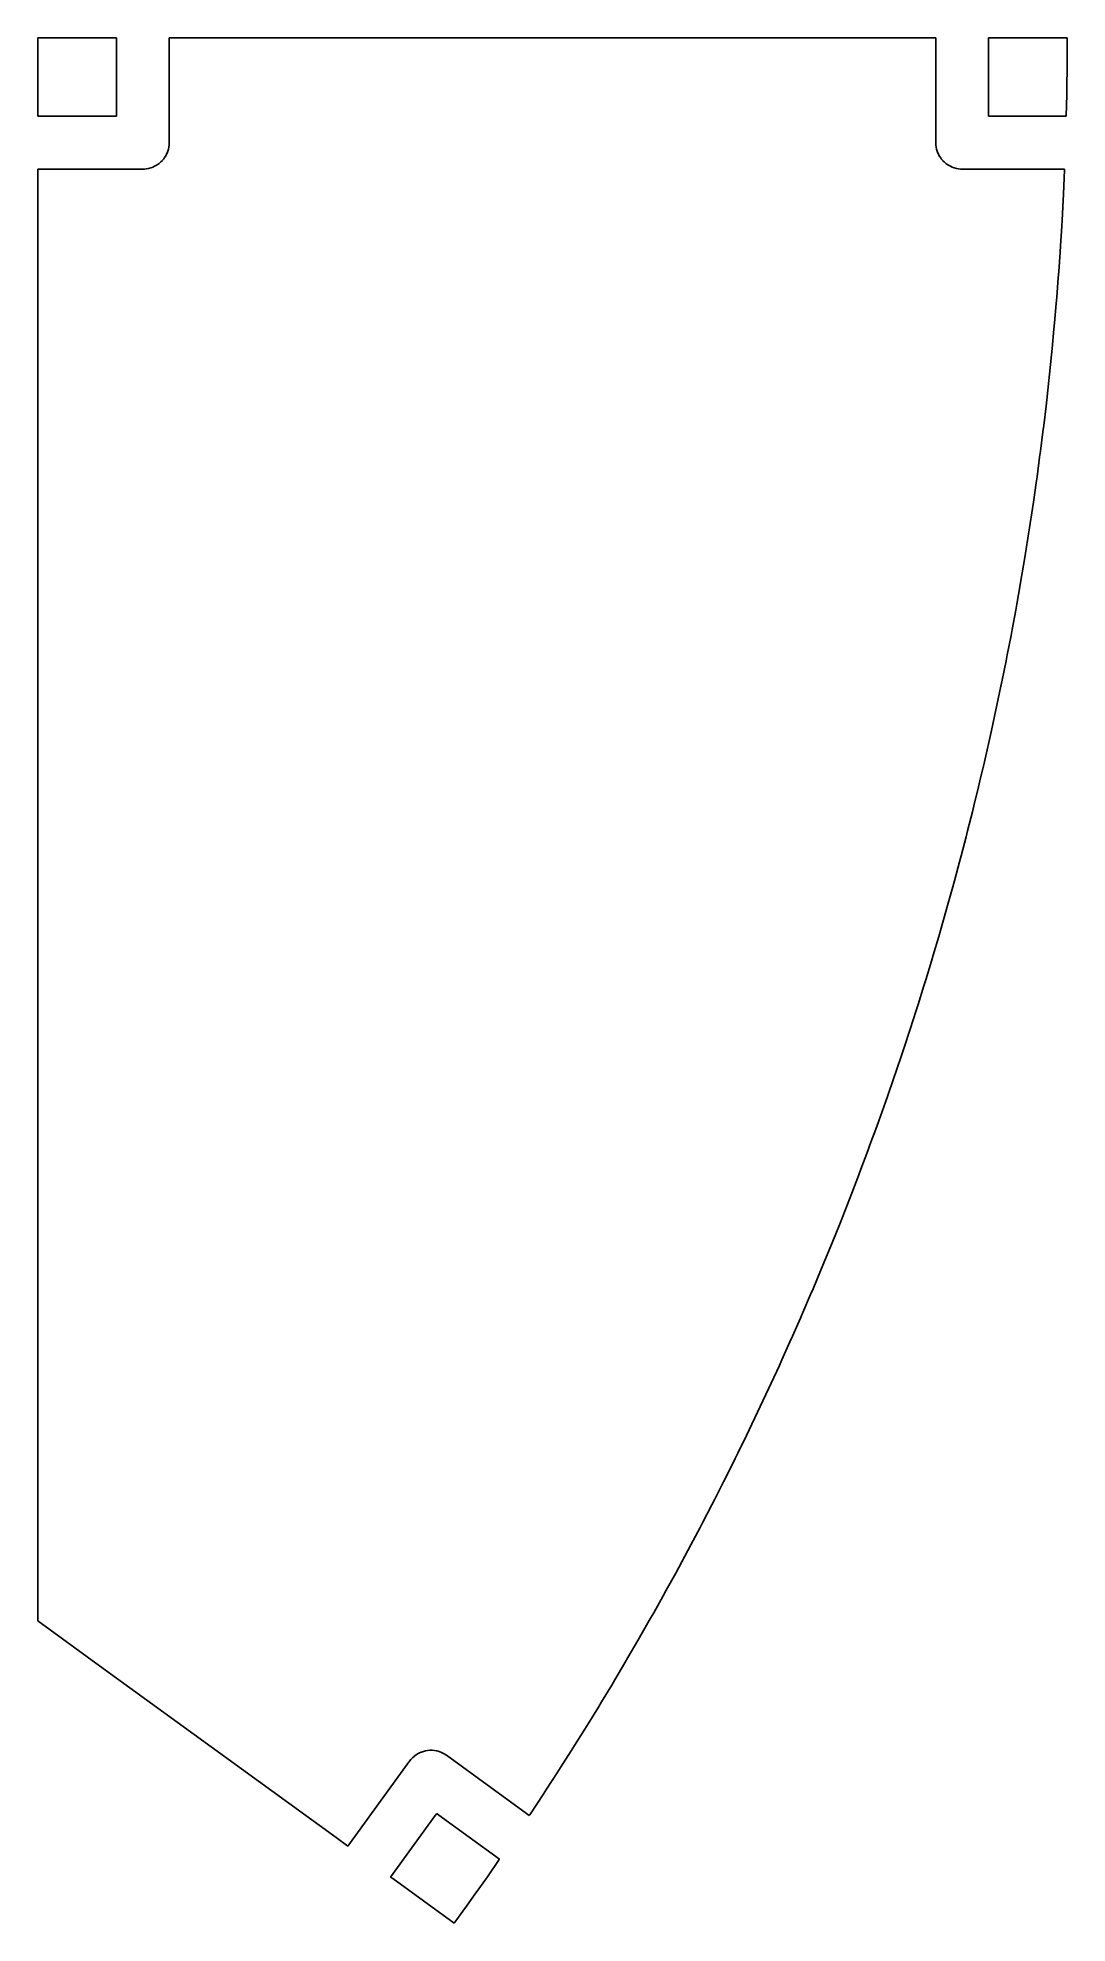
# Model space of a CAD drawing. Header units: millimetres. Extents: x 195 to 390, y 243 to 600.
import ezdxf

# ---------------------------------------------------------------- set-up
doc = ezdxf.new("R2010")
doc.units = ezdxf.units.MM
doc.layers.add('Mesh_cs001', color=7, linetype='CONTINUOUS')

msp = doc.modelspace()

# ---------------------------------------------------------------- linework, layer by layer
at = {"layer": 'Mesh_cs001'}
for p, q in [((195, 585.745, 9.1), (195, 600.148, 9.1)), ((195, 600.148, 9.1), (209.403, 600.148, 9.1)), ((209.403, 600.148, 9.1), (209.9, 600.148, 9.1)), ((209.9, 600.148, 9.1), (209.9, 599.652, 9.1)), ((209.9, 599.652, 9.1), (209.9, 585.248, 9.1)), ((219.9, 580.912, 9.1), (219.9, 600.148, 9.1)), ((219.9, 600.148, 9.1), (222.655, 600.148, 9.1)), ((222.655, 600.148, 9.1), (294.864, 600.148, 9.1)), ((294.864, 600.148, 9.1), (323.818, 600.148, 9.1)), ((323.818, 600.148, 9.1), (362.345, 600.148, 9.1)), ((362.345, 600.148, 9.1), (365.1, 600.148, 9.1)), ((365.1, 600.148, 9.1), (365.1, 580.912, 9.1)), ((375.1, 585.745, 9.1), (375.1, 600.148, 9.1)), ((375.1, 600.148, 9.1), (375.597, 600.148, 9.1)), ((375.597, 600.148, 9.1), (390, 600.148, 9.1)), ((389.991, 597.323, 9.1), (389.987, 596.14, 9.1)), ((390, 600.148, 9.1), (389.991, 597.323, 9.1)), ((389.961, 593.315, 9.1), (389.946, 592.131, 9.1)), ((389.987, 596.14, 9.1), (389.961, 593.315, 9.1)), ((389.946, 592.131, 9.1), (389.903, 589.306, 9.1)), ((389.903, 589.306, 9.1), (389.82, 585.372, 9.1)), ((195, 585.248, 9.1), (195, 585.745, 9.1)), ((209.403, 585.248, 9.1), (195, 585.248, 9.1)), ((209.9, 585.248, 9.1), (209.403, 585.248, 9.1)), ((375.1, 585.248, 9.1), (375.1, 585.745, 9.1)), ((375.591, 585.248, 9.1), (375.1, 585.248, 9.1)), ((389.817, 585.248, 9.1), (375.591, 585.248, 9.1)), ((389.82, 585.372, 9.1), (389.817, 585.248, 9.1)), ((219.632, 578.635, 9.1), (219.744, 579.012, 9.1)), ((219.744, 579.012, 9.1), (219.748, 579.026, 9.1)), ((219.748, 579.026, 9.1), (219.829, 579.411, 9.1)), ((219.829, 579.411, 9.1), (219.832, 579.426, 9.1)), ((219.832, 579.426, 9.1), (219.882, 579.83, 9.1)), ((219.882, 579.83, 9.1), (219.883, 579.842, 9.1)), ((219.883, 579.842, 9.1), (219.9, 580.237, 9.1)), ((219.9, 580.248, 9.1), (219.9, 580.912, 9.1)), ((219.9, 580.237, 9.1), (219.9, 580.248, 9.1)), ((365.1, 580.912, 9.1), (365.1, 580.248, 9.1)), ((365.1, 580.248, 9.1), (365.117, 579.842, 9.1)), ((365.117, 579.842, 9.1), (365.118, 579.83, 9.1)), ((365.118, 579.83, 9.1), (365.168, 579.426, 9.1)), ((365.168, 579.426, 9.1), (365.171, 579.411, 9.1)), ((365.171, 579.411, 9.1), (365.252, 579.026, 9.1)), ((365.252, 579.026, 9.1), (365.256, 579.012, 9.1)), ((365.256, 579.012, 9.1), (365.368, 578.635, 9.1)), ((216.009, 575.373, 9.1), (216.421, 575.486, 9.1)), ((216.421, 575.486, 9.1), (216.434, 575.489, 9.1)), ((216.434, 575.489, 9.1), (216.446, 575.494, 9.1)), ((216.446, 575.494, 9.1), (216.848, 575.643, 9.1)), ((216.848, 575.643, 9.1), (216.86, 575.649, 9.1)), ((216.86, 575.649, 9.1), (217.247, 575.833, 9.1)), ((217.247, 575.833, 9.1), (217.259, 575.84, 9.1)), ((217.259, 575.84, 9.1), (217.629, 576.059, 9.1)), ((217.629, 576.059, 9.1), (217.64, 576.066, 9.1)), ((217.64, 576.066, 9.1), (217.99, 576.318, 9.1)), ((217.99, 576.318, 9.1), (218, 576.326, 9.1)), ((218, 576.326, 9.1), (218.327, 576.608, 9.1)), ((218.327, 576.608, 9.1), (218.338, 576.618, 9.1)), ((218.338, 576.618, 9.1), (218.61, 576.896, 9.1)), ((218.61, 576.896, 9.1), (218.62, 576.908, 9.1)), ((218.62, 576.908, 9.1), (218.869, 577.207, 9.1)), ((218.869, 577.207, 9.1), (218.878, 577.219, 9.1)), ((218.878, 577.219, 9.1), (219.102, 577.539, 9.1)), ((219.102, 577.539, 9.1), (219.11, 577.552, 9.1)), ((219.11, 577.552, 9.1), (219.308, 577.889, 9.1)), ((219.308, 577.889, 9.1), (219.479, 578.241, 9.1)), ((219.479, 578.241, 9.1), (219.485, 578.255, 9.1)), ((219.485, 578.255, 9.1), (219.627, 578.621, 9.1)), ((219.627, 578.621, 9.1), (219.632, 578.635, 9.1)), ((365.368, 578.635, 9.1), (365.373, 578.621, 9.1)), ((365.373, 578.621, 9.1), (365.515, 578.255, 9.1)), ((365.515, 578.255, 9.1), (365.521, 578.241, 9.1)), ((365.521, 578.241, 9.1), (365.692, 577.889, 9.1)), ((365.692, 577.889, 9.1), (365.89, 577.552, 9.1)), ((365.89, 577.552, 9.1), (365.898, 577.539, 9.1)), ((365.898, 577.539, 9.1), (366.122, 577.219, 9.1)), ((366.122, 577.219, 9.1), (366.131, 577.207, 9.1)), ((366.131, 577.207, 9.1), (366.38, 576.908, 9.1)), ((366.38, 576.908, 9.1), (366.39, 576.896, 9.1)), ((366.39, 576.896, 9.1), (366.662, 576.618, 9.1)), ((366.662, 576.618, 9.1), (366.673, 576.608, 9.1)), ((366.673, 576.608, 9.1), (367, 576.326, 9.1)), ((367, 576.326, 9.1), (367.01, 576.318, 9.1)), ((367.01, 576.318, 9.1), (367.36, 576.066, 9.1)), ((367.36, 576.066, 9.1), (367.371, 576.059, 9.1)), ((367.371, 576.059, 9.1), (367.741, 575.84, 9.1)), ((367.741, 575.84, 9.1), (368.14, 575.649, 9.1)), ((368.14, 575.649, 9.1), (368.152, 575.643, 9.1)), ((368.152, 575.643, 9.1), (368.554, 575.494, 9.1)), ((368.554, 575.494, 9.1), (368.579, 575.486, 9.1)), ((368.579, 575.486, 9.1), (368.991, 575.373, 9.1)), ((195, 563.032, 9.1), (195, 575.248, 9.1)), ((195, 575.248, 9.1), (195.663, 575.248, 9.1)), ((195.663, 575.248, 9.1), (214.9, 575.248, 9.1)), ((214.9, 575.248, 9.1), (215.222, 575.259, 9.1)), ((215.222, 575.259, 9.1), (215.235, 575.26, 9.1)), ((215.235, 575.26, 9.1), (215.564, 575.293, 9.1)), ((215.564, 575.293, 9.1), (215.577, 575.294, 9.1)), ((215.577, 575.294, 9.1), (215.997, 575.37, 9.1)), ((215.997, 575.37, 9.1), (216.009, 575.373, 9.1)), ((368.991, 575.373, 9.1), (369.423, 575.294, 9.1)), ((369.423, 575.294, 9.1), (369.765, 575.26, 9.1)), ((369.765, 575.26, 9.1), (370.1, 575.248, 9.1)), ((370.1, 575.248, 9.1), (388.844, 575.248, 9.1)), ((388.844, 575.248, 9.1), (389.49, 575.248, 9.1)), ((389.483, 575.086, 9.1), (389.275, 570.466, 9.1)), ((389.49, 575.248, 9.1), (389.483, 575.086, 9.1)), ((389.213, 569.284, 9.1), (389.017, 565.584, 9.1)), ((389.275, 570.466, 9.1), (389.213, 569.284, 9.1)), ((389.017, 565.584, 9.1), (388.945, 564.403, 9.1)), ((195, 373.124, 9.1), (195, 563.032, 9.1)), ((388.945, 564.403, 9.1), (388.719, 560.705, 9.1)), ((388.638, 559.524, 9.1), (388.382, 555.828, 9.1)), ((388.719, 560.705, 9.1), (388.638, 559.524, 9.1)), ((388.292, 554.648, 9.1), (388.007, 550.954, 9.1)), ((388.382, 555.828, 9.1), (388.292, 554.648, 9.1)), ((388.007, 550.954, 9.1), (387.907, 549.774, 9.1)), ((387.907, 549.774, 9.1), (387.591, 546.083, 9.1)), ((387.482, 544.904, 9.1), (387.137, 541.216, 9.1)), ((387.591, 546.083, 9.1), (387.482, 544.904, 9.1)), ((387.018, 540.038, 9.1), (386.644, 536.352, 9.1)), ((387.137, 541.216, 9.1), (387.018, 540.038, 9.1)), ((386.644, 536.352, 9.1), (386.515, 535.176, 9.1)), ((386.515, 535.176, 9.1), (386.111, 531.493, 9.1)), ((385.973, 530.317, 9.1), (385.54, 526.638, 9.1)), ((386.111, 531.493, 9.1), (385.973, 530.317, 9.1)), ((385.392, 525.463, 9.1), (384.929, 521.788, 9.1)), ((385.54, 526.638, 9.1), (385.392, 525.463, 9.1)), ((384.929, 521.788, 9.1), (384.772, 520.615, 9.1)), ((384.772, 520.615, 9.1), (384.28, 516.943, 9.1)), ((384.114, 515.771, 9.1), (383.591, 512.103, 9.1)), ((384.28, 516.943, 9.1), (384.114, 515.771, 9.1)), ((383.591, 512.103, 9.1), (383.416, 510.932, 9.1)), ((383.416, 510.932, 9.1), (382.864, 507.269, 9.1)), ((382.679, 506.1, 9.1), (382.098, 502.441, 9.1)), ((382.864, 507.269, 9.1), (382.679, 506.1, 9.1)), ((381.903, 501.273, 9.1), (381.293, 497.619, 9.1)), ((382.098, 502.441, 9.1), (381.903, 501.273, 9.1)), ((381.293, 497.619, 9.1), (381.089, 496.453, 9.1)), ((381.089, 496.453, 9.1), (380.449, 492.804, 9.1)), ((380.236, 491.64, 9.1), (379.567, 487.996, 9.1)), ((380.449, 492.804, 9.1), (380.236, 491.64, 9.1)), ((379.344, 486.833, 9.1), (378.646, 483.195, 9.1)), ((379.567, 487.996, 9.1), (379.344, 486.833, 9.1)), ((378.646, 483.195, 9.1), (378.414, 482.034, 9.1)), ((378.414, 482.034, 9.1), (377.686, 478.401, 9.1)), ((377.445, 477.243, 9.1), (376.688, 473.616, 9.1)), ((377.686, 478.401, 9.1), (377.445, 477.243, 9.1)), ((376.437, 472.459, 9.1), (375.652, 468.839, 9.1)), ((376.688, 473.616, 9.1), (376.437, 472.459, 9.1)), ((375.652, 468.839, 9.1), (375.392, 467.684, 9.1)), ((375.392, 467.684, 9.1), (374.577, 464.07, 9.1)), ((374.307, 462.917, 9.1), (373.464, 459.31, 9.1)), ((374.577, 464.07, 9.1), (374.307, 462.917, 9.1)), ((373.185, 458.159, 9.1), (372.312, 454.559, 9.1)), ((373.464, 459.31, 9.1), (373.185, 458.159, 9.1)), ((372.312, 454.559, 9.1), (372.024, 453.411, 9.1)), ((372.024, 453.411, 9.1), (371.122, 449.817, 9.1)), ((370.825, 448.672, 9.1), (369.895, 445.086, 9.1)), ((371.122, 449.817, 9.1), (370.825, 448.672, 9.1)), ((369.588, 443.942, 9.1), (368.629, 440.364, 9.1)), ((369.895, 445.086, 9.1), (369.588, 443.942, 9.1)), ((368.629, 440.364, 9.1), (368.314, 439.223, 9.1)), ((368.314, 439.223, 9.1), (367.325, 435.652, 9.1)), ((367.001, 434.514, 9.1), (365.984, 430.952, 9.1)), ((367.325, 435.652, 9.1), (367.001, 434.514, 9.1)), ((365.65, 429.816, 9.1), (364.605, 426.262, 9.1)), ((365.984, 430.952, 9.1), (365.65, 429.816, 9.1)), ((364.605, 426.262, 9.1), (364.262, 425.129, 9.1)), ((364.262, 425.129, 9.1), (363.188, 421.583, 9.1)), ((362.836, 420.453, 9.1), (361.733, 416.916, 9.1)), ((363.188, 421.583, 9.1), (362.836, 420.453, 9.1)), ((361.372, 415.789, 9.1), (360.242, 412.261, 9.1)), ((361.733, 416.916, 9.1), (361.372, 415.789, 9.1)), ((360.242, 412.261, 9.1), (359.083, 408.742, 9.1)), ((358.712, 407.618, 9.1), (357.525, 404.108, 9.1)), ((359.083, 408.742, 9.1), (358.712, 407.618, 9.1)), ((357.525, 404.108, 9.1), (357.146, 402.987, 9.1)), ((357.146, 402.987, 9.1), (355.93, 399.487, 9.1)), ((355.542, 398.369, 9.1), (354.298, 394.879, 9.1)), ((355.93, 399.487, 9.1), (355.542, 398.369, 9.1)), ((353.901, 393.764, 9.1), (352.63, 390.285, 9.1)), ((354.298, 394.879, 9.1), (353.901, 393.764, 9.1)), ((352.63, 390.285, 9.1), (352.223, 389.173, 9.1)), ((352.223, 389.173, 9.1), (350.924, 385.703, 9.1)), ((350.509, 384.595, 9.1), (349.181, 381.136, 9.1)), ((350.924, 385.703, 9.1), (350.509, 384.595, 9.1)), ((348.757, 380.031, 9.1), (347.402, 376.583, 9.1)), ((349.181, 381.136, 9.1), (348.757, 380.031, 9.1)), ((346.969, 375.481, 9.1), (345.587, 372.044, 9.1)), ((347.402, 376.583, 9.1), (346.969, 375.481, 9.1)), ((195, 325.594, 9.1), (195, 373.124, 9.1)), ((345.587, 372.044, 9.1), (345.145, 370.946, 9.1)), ((345.145, 370.946, 9.1), (343.734, 367.52, 9.1)), ((343.284, 366.426, 9.1), (341.846, 363.011, 9.1)), ((343.734, 367.52, 9.1), (343.284, 366.426, 9.1)), ((341.386, 361.92, 9.1), (339.921, 358.518, 9.1)), ((341.846, 363.011, 9.1), (341.386, 361.92, 9.1)), ((339.453, 357.431, 9.1), (337.961, 354.04, 9.1)), ((339.921, 358.518, 9.1), (339.453, 357.431, 9.1)), ((337.961, 354.04, 9.1), (337.483, 352.956, 9.1)), ((337.483, 352.956, 9.1), (335.964, 349.578, 9.1)), ((335.478, 348.498, 9.1), (333.931, 345.132, 9.1)), ((335.964, 349.578, 9.1), (335.478, 348.498, 9.1)), ((333.437, 344.056, 9.1), (331.863, 340.702, 9.1)), ((333.931, 345.132, 9.1), (333.437, 344.056, 9.1)), ((331.36, 339.631, 9.1), (329.76, 336.29, 9.1)), ((331.863, 340.702, 9.1), (331.36, 339.631, 9.1)), ((329.76, 336.29, 9.1), (329.248, 335.222, 9.1)), ((329.248, 335.222, 9.1), (327.621, 331.894, 9.1)), ((327.1, 330.831, 9.1), (325.446, 327.516, 9.1)), ((327.621, 331.894, 9.1), (327.1, 330.831, 9.1)), ((195, 300.074, 9.1), (195, 325.594, 9.1)), ((324.917, 326.457, 9.1), (323.237, 323.155, 9.1)), ((325.446, 327.516, 9.1), (324.917, 326.457, 9.1)), ((322.699, 322.101, 9.1), (320.992, 318.813, 9.1)), ((323.237, 323.155, 9.1), (322.699, 322.101, 9.1)), ((320.992, 318.813, 9.1), (320.446, 317.762, 9.1)), ((320.446, 317.762, 9.1), (318.713, 314.488, 9.1)), ((318.159, 313.442, 9.1), (316.399, 310.182, 9.1)), ((318.713, 314.488, 9.1), (318.159, 313.442, 9.1)), ((315.836, 309.141, 9.1), (314.05, 305.895, 9.1)), ((316.399, 310.182, 9.1), (315.836, 309.141, 9.1)), ((313.479, 304.858, 9.1), (311.667, 301.626, 9.1)), ((314.05, 305.895, 9.1), (313.479, 304.858, 9.1)), ((311.088, 300.594, 9.1), (309.25, 297.377, 9.1)), ((311.667, 301.626, 9.1), (311.088, 300.594, 9.1)), ((206.712, 291.565, 9.1), (195, 300.074, 9.1)), ((309.25, 297.377, 9.1), (308.662, 296.35, 9.1)), ((306.799, 293.148, 9.1), (306.203, 292.125, 9.1)), ((308.662, 296.35, 9.1), (306.799, 293.148, 9.1)), ((251.506, 259.02, 9.1), (206.712, 291.565, 9.1)), ((306.203, 292.125, 9.1), (304.314, 288.938, 9.1)), ((303.709, 287.921, 9.1), (301.795, 284.749, 9.1)), ((304.314, 288.938, 9.1), (303.709, 287.921, 9.1)), ((301.182, 283.736, 9.1), (299.242, 280.58, 9.1)), ((301.795, 284.749, 9.1), (301.182, 283.736, 9.1)), ((298.622, 279.572, 9.1), (296.656, 276.431, 9.1)), ((299.242, 280.58, 9.1), (298.622, 279.572, 9.1)), ((267.656, 275.218, 9.1), (267.297, 275.061, 9.1)), ((267.669, 275.223, 9.1), (267.656, 275.218, 9.1)), ((268.039, 275.35, 9.1), (267.669, 275.223, 9.1)), ((268.053, 275.354, 9.1), (268.039, 275.35, 9.1)), ((268.431, 275.451, 9.1), (268.053, 275.354, 9.1)), ((268.445, 275.454, 9.1), (268.431, 275.451, 9.1)), ((268.829, 275.519, 9.1), (268.445, 275.454, 9.1)), ((268.844, 275.521, 9.1), (268.829, 275.519, 9.1)), ((269.274, 275.557, 9.1), (268.844, 275.521, 9.1)), ((269.287, 275.558, 9.1), (269.274, 275.557, 9.1)), ((269.718, 275.555, 9.1), (269.287, 275.558, 9.1)), ((269.731, 275.555, 9.1), (269.718, 275.555, 9.1)), ((270.159, 275.514, 9.1), (269.731, 275.555, 9.1)), ((270.173, 275.513, 9.1), (270.159, 275.514, 9.1)), ((270.594, 275.434, 9.1), (270.173, 275.513, 9.1)), ((270.608, 275.432, 9.1), (270.594, 275.434, 9.1)), ((271.02, 275.317, 9.1), (270.608, 275.432, 9.1)), ((271.033, 275.313, 9.1), (271.02, 275.317, 9.1)), ((271.046, 275.308, 9.1), (271.033, 275.313, 9.1)), ((271.445, 275.158, 9.1), (271.046, 275.308, 9.1)), ((296.027, 275.428, 9.1), (294.037, 272.304, 9.1)), ((296.656, 276.431, 9.1), (296.027, 275.428, 9.1)), ((265.042, 272.964, 9.1), (253.735, 257.401, 9.1)), ((265.439, 273.509, 9.1), (265.042, 272.964, 9.1)), ((265.684, 273.819, 9.1), (265.439, 273.509, 9.1)), ((265.692, 273.828, 9.1), (265.684, 273.819, 9.1)), ((265.97, 274.126, 9.1), (265.692, 273.828, 9.1)), ((265.981, 274.136, 9.1), (265.97, 274.126, 9.1)), ((266.273, 274.4, 9.1), (265.981, 274.136, 9.1)), ((266.285, 274.409, 9.1), (266.273, 274.4, 9.1)), ((266.596, 274.649, 9.1), (266.285, 274.409, 9.1)), ((266.609, 274.657, 9.1), (266.596, 274.649, 9.1)), ((266.939, 274.869, 9.1), (266.609, 274.657, 9.1)), ((266.952, 274.876, 9.1), (266.939, 274.869, 9.1)), ((267.297, 275.061, 9.1), (266.952, 274.876, 9.1)), ((271.456, 275.152, 9.1), (271.445, 275.158, 9.1)), ((271.84, 274.967, 9.1), (271.456, 275.152, 9.1)), ((271.852, 274.961, 9.1), (271.84, 274.967, 9.1)), ((272.138, 274.794, 9.1), (271.852, 274.961, 9.1)), ((272.149, 274.787, 9.1), (272.138, 274.794, 9.1)), ((272.416, 274.607, 9.1), (272.149, 274.787, 9.1)), ((287.579, 263.589, 9.1), (272.416, 274.607, 9.1)), ((294.037, 272.304, 9.1), (293.4, 271.306, 9.1)), ((291.384, 268.198, 9.1), (290.74, 267.205, 9.1)), ((293.4, 271.306, 9.1), (291.384, 268.198, 9.1)), ((290.74, 267.205, 9.1), (288.192, 263.345, 9.1)), ((270.291, 263.176, 9.1), (261.825, 251.523, 9.1)), ((270.583, 263.577, 9.1), (270.291, 263.176, 9.1)), ((270.98, 263.289, 9.1), (270.583, 263.577, 9.1)), ((282.489, 254.927, 9.1), (270.98, 263.289, 9.1)), ((288.102, 263.209, 9.1), (287.579, 263.589, 9.1)), ((288.192, 263.345, 9.1), (288.102, 263.209, 9.1)), ((253.735, 257.401, 9.1), (251.506, 259.02, 9.1)), ((280.173, 251.593, 9.1), (282.419, 254.825, 9.1)), ((282.419, 254.825, 9.1), (282.489, 254.927, 9.1)), ((261.825, 251.523, 9.1), (262.227, 251.231, 9.1)), ((262.227, 251.231, 9.1), (273.879, 242.765, 9.1)), ((278.548, 249.283, 9.1), (280.173, 251.593, 9.1)), ((276.225, 246.016, 9.1), (277.864, 248.317, 9.1)), ((277.864, 248.317, 9.1), (278.548, 249.283, 9.1)), ((273.879, 242.765, 9.1), (275.533, 245.056, 9.1)), ((275.533, 245.056, 9.1), (276.225, 246.016, 9.1))]:
    msp.add_line(p, q, dxfattribs=at)

doc.saveas('drawing.dxf')
